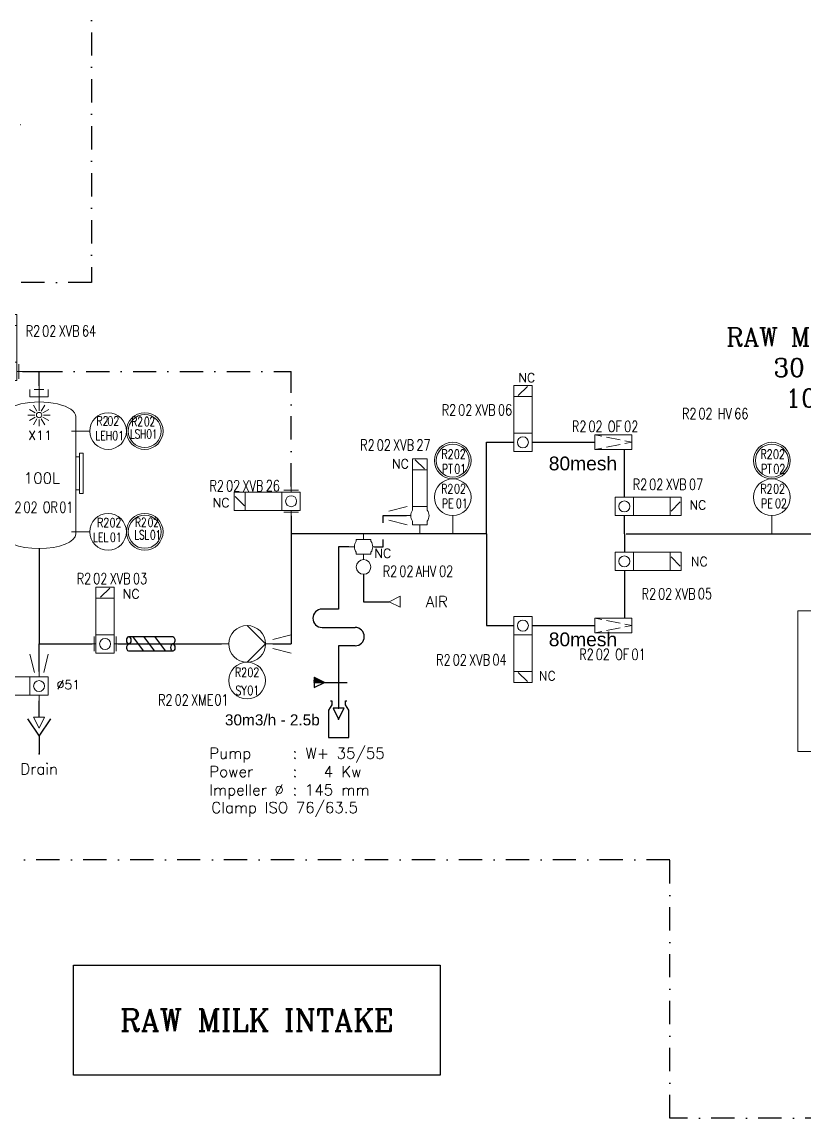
# Model space of a CAD drawing. Header units: inches. Extents: x 10394 to 11853, y 26092 to 26990.
# Drawn here: x 10722.7 to 10935.9, y 26154.1 to 26453 of the extents above; entities that cross this region are included whole.
import ezdxf
from ezdxf.enums import TextEntityAlignment as Align

# ---------------------------------------------------------------- set-up
doc = ezdxf.new("R2010")
doc.units = ezdxf.units.IN
doc.header["$MEASUREMENT"] = 0
doc.linetypes.add('DASHDOT2', pattern=[12.7, 6.35, -3.175, 0, -3.175])
for name, color, linetype, lineweight in [('31 Equipment', 7, 'Continuous', 9), ('33 Instruments Labels', 7, 'Continuous', 9), ('43 TXT English', 7, 'Continuous', 9)]:
    doc.layers.add(name, color=color, linetype=linetype, lineweight=lineweight)
for name, color, linetype in [('DIAMETRE', 7, 'Continuous'), ('MATERIEL-DIVERS', 7, 'Continuous'), ('POMPES', 7, 'Continuous'), ('POMPES-PROCESS', 7, 'Continuous'), ('REPERES', 7, 'Continuous'), ('techn-data', 7, 'Continuous'), ('TEXTES', 7, 'Continuous'), ('TITRE', 7, 'Continuous'), ('TUYAUTERIE-AIR INSTRUMENT', 3, 'Continuous'), ('TUYAUTERIE-EGOUT', 32, 'Continuous'), ('TUYAUTERIE-NEP', 4, 'DASHDOT2'), ('TUYAUTERIE-PROCESS', 30, 'Continuous'), ('TXT_FR', 7, 'Continuous'), ('VANNES', 7, 'Continuous'), ('VANNES-PROCESS', 7, 'Continuous')]:
    doc.layers.add(name, color=color, linetype=linetype)
doc.layers.get('33 Instruments Labels').off()
doc.layers.get('REPERES').off()
doc.styles.add('ROMANC', font='romanc')
doc.styles.add('ROMANS', font='ROMANS.SHX')
doc.styles.get("Standard").update_dxf_attribs({"font": 'arial.ttf'})

# ---------------------------------------------------------------- blocks, each defined once
blk = doc.blocks.new('APV-VLV-BFLY-SVS-3')
at = {"layer": '31 Equipment', "ltscale": 38}
for p, q in [((1.25, 15.25), (-1.25, 12.75)), ((-2.5, 0), (-4, 0)), ((2.5, 2.5), (-2.5, 2.5)), ((-2.5, 2.5), (-2.5, -2.5)), ((2.5, -2.5), (2.5, 2.5)), ((2.5, 0), (4, 0)), ((-2.5, -2.5), (2.5, -2.5))]:
    blk.add_line(p, q, dxfattribs=at)
at = {"layer": '31 Equipment'}
for p, q in [((-3, 2), (-3, -2)), ((3, -2), (3, 2))]:
    blk.add_line(p, q, dxfattribs=at)
at = {"layer": '31 Equipment', "ltscale": 38}
for points in [[(-2.5, 12.5), (2.5, 12.5), (2.5, 15.5), (-2.5, 15.5)], [(-2.5, 2.5), (2.5, 2.5), (2.5, 12.5), (-2.5, 12.5)]]:
    blk.add_lwpolyline(points, close=True, dxfattribs=at)
blk.add_circle((0, 0), 1.5, dxfattribs=at)
blk = doc.blocks.new('FLE23-A')
at = {"color": 7}
for p, q in [((0, 1.5), (-3, 0)), ((-3, 0), (0, -1.5)), ((0, -1.5), (0, 1.5))]:
    blk.add_line(p, q, dxfattribs=at)
at = {"layer": 'MATERIEL-DIVERS', "color": 7, "extrusion": (-1, 0, 0)}
blk.add_point((-3, 0), dxfattribs=at)
at = {"layer": 'MATERIEL-DIVERS', "color": 2}
for p in [(-3, 0), (0, 0)]:
    blk.add_point(p, dxfattribs=at)
at = {"layer": 'MATERIEL-DIVERS', "color": 7, "extrusion": (1, 0, 0)}
blk.add_point((0, 0), dxfattribs=at)
blk = doc.blocks.new('*X4')
at = {"color": 0}
for p, q in [((-106.9, 13.3), (-106.7, 13.5)), ((-106.9, 13.4), (-106.8, 13.5)), ((-106.9, 13.4), (-106.9, 13.5)), ((-102, 8.5), (-106.9, 13.5)), ((-102, 8.4), (-106.9, 13.4)), ((-106.8, 13.1), (-106.4, 13.5)), ((-106.8, 13.2), (-106.5, 13.5)), ((-106.8, 13.2), (-106.5, 13.5)), ((-106.8, 13.3), (-106.6, 13.5)), ((-102, 8.6), (-106.8, 13.5)), ((-102, 8.4), (-106.8, 13.2)), ((-106.7, 12.9), (-106.1, 13.5)), ((-106.7, 13), (-106.2, 13.5)), ((-106.7, 13), (-106.3, 13.5)), ((-102, 8.7), (-106.7, 13.5)), ((-102, 8.8), (-106.7, 13.5)), ((-102, 8.3), (-106.7, 13)), ((-106.6, 12.7), (-105.7, 13.5)), ((-106.6, 12.7), (-105.8, 13.5)), ((-106.6, 12.8), (-105.9, 13.5)), ((-106.6, 12.9), (-106, 13.5)), ((-102, 8.9), (-106.6, 13.5)), ((-102, 8.2), (-106.6, 12.9)), ((-102, 8.1), (-106.6, 12.7)), ((-106.5, 12.5), (-105.5, 13.5)), ((-106.5, 12.6), (-105.6, 13.5)), ((-106.5, 12.6), (-105.7, 13.5)), ((-102, 9), (-106.5, 13.5)), ((-102, 8), (-106.5, 12.5)), ((-106.4, 12.3), (-105.2, 13.5)), ((-106.4, 12.4), (-105.3, 13.5)), ((-106.4, 12.4), (-105.4, 13.5)), ((-102, 9.1), (-106.4, 13.5)), ((-102, 7.9), (-106.4, 12.3)), ((-106.3, 12.1), (-104.9, 13.5)), ((-106.3, 12.2), (-104.9, 13.5)), ((-106.3, 12.2), (-105, 13.5)), ((-106.3, 12.3), (-105.1, 13.5)), ((-102, 9.2), (-106.3, 13.5)), ((-102, 7.8), (-106.3, 12.2)), ((-106.2, 11.9), (-104.6, 13.5)), ((-106.2, 12), (-104.7, 13.5)), ((-106.2, 12), (-104.8, 13.5)), ((-102, 9.2), (-106.2, 13.5)), ((-102, 7.7), (-106.2, 12)), ((-106.1, 11.7), (-104.2, 13.5)), ((-106.1, 11.7), (-104.3, 13.5)), ((-106.1, 11.8), (-104.4, 13.5)), ((-106.1, 11.9), (-104.5, 13.5)), ((-102, 9.3), (-106.1, 13.5)), ((-102, 7.6), (-106.1, 11.8)), ((-106, 11.5), (-104, 13.5)), ((-106, 11.6), (-104.1, 13.5)), ((-106, 11.6), (-104.2, 13.5)), ((-102, 9.4), (-106, 13.5)), ((-102, 7.6), (-106, 11.6)), ((-105.9, 11.3), (-103.7, 13.5)), ((-105.9, 11.4), (-103.8, 13.5)), ((-105.9, 11.4), (-103.9, 13.5)), ((-102, 9.5), (-105.9, 13.5)), ((-102, 9.6), (-105.9, 13.5)), ((-102, 7.5), (-105.9, 11.5)), ((-102, 7.4), (-105.9, 11.3)), ((-105.8, 11.1), (-103.4, 13.5)), ((-105.8, 11.1), (-103.4, 13.5)), ((-105.8, 11.2), (-103.5, 13.5)), ((-105.8, 11.3), (-103.6, 13.5)), ((-102, 9.7), (-105.8, 13.5)), ((-102, 7.3), (-105.8, 11.1)), ((-105.7, 10.9), (-103.1, 13.5)), ((-105.7, 11), (-103.2, 13.5)), ((-105.7, 11), (-103.3, 13.5)), ((-102, 9.8), (-105.7, 13.5)), ((-102, 7.2), (-105.7, 10.9)), ((-105.6, 10.7), (-102.7, 13.5)), ((-105.6, 10.7), (-102.8, 13.5)), ((-105.6, 10.8), (-102.9, 13.5)), ((-105.6, 10.9), (-103, 13.5)), ((-102, 9.9), (-105.6, 13.5)), ((-102, 7.1), (-105.6, 10.7)), ((-105.5, 10.5), (-102.5, 13.5)), ((-105.5, 10.6), (-102.6, 13.5)), ((-105.5, 10.6), (-102.7, 13.5)), ((-102, 9.9), (-105.5, 13.5)), ((-105.4, 10.3), (-102.2, 13.5)), ((-105.4, 10.4), (-102.3, 13.5)), ((-105.4, 10.4), (-102.4, 13.5)), ((-102, 10), (-105.4, 13.5)), ((-105.3, 10.1), (-102, 13.5)), ((-105.3, 10.2), (-102, 13.5)), ((-105.3, 10.3), (-102.1, 13.5)), ((-102, 10.1), (-105.3, 13.5)), ((-105.3, 10.1), (-102, 13.4)), ((-102, 10.2), (-105.2, 13.5)), ((-102, 10.3), (-105.2, 13.5)), ((-105.2, 10), (-102, 13.3)), ((-105.2, 10), (-102, 13.2)), ((-105.2, 9.9), (-102, 13.1)), ((-102, 10.4), (-105.1, 13.5)), ((-105.1, 9.9), (-102, 13)), ((-105.1, 9.7), (-102, 12.9)), ((-105.1, 9.8), (-102, 12.9)), ((-105.1, 9.7), (-102, 12.8)), ((-102, 10.5), (-105, 13.5)), ((-105, 9.6), (-102, 12.7)), ((-105, 9.6), (-102, 12.6)), ((-105, 9.5), (-102, 12.5)), ((-102, 10.6), (-104.9, 13.5)), ((-104.9, 9.4), (-102, 12.4)), ((-104.9, 9.4), (-102, 12.3)), ((-104.9, 9.3), (-102, 12.2)), ((-102, 10.7), (-104.8, 13.5)), ((-104.8, 9.2), (-102, 12.1)), ((-104.8, 9.3), (-102, 12.1)), ((-104.8, 9.1), (-102, 12)), ((-104.8, 9.1), (-102, 11.9)), ((-102, 10.7), (-104.7, 13.5)), ((-104.7, 9), (-102, 11.8)), ((-104.7, 9), (-102, 11.7)), ((-104.7, 8.9), (-102, 11.6)), ((-102, 10.8), (-104.6, 13.5)), ((-104.6, 8.9), (-102, 11.5)), ((-104.6, 8.7), (-102, 11.4)), ((-104.6, 8.8), (-102, 11.4)), ((-104.6, 8.7), (-102, 11.3)), ((-102, 10.9), (-104.5, 13.5)), ((-104.5, 8.6), (-102, 11.2)), ((-104.5, 8.6), (-102, 11.1)), ((-104.5, 8.5), (-102, 11)), ((-102, 11), (-104.4, 13.5)), ((-102, 11.1), (-104.4, 13.5)), ((-104.4, 8.4), (-102, 10.9)), ((-104.4, 8.4), (-102, 10.8)), ((-104.4, 8.3), (-102, 10.7)), ((-102, 11.2), (-104.3, 13.5)), ((-104.3, 8.3), (-102, 10.6)), ((-102, 11.3), (-104.2, 13.5)), ((-102, 11.4), (-104.1, 13.5)), ((-102, 11.5), (-104, 13.5)), ((-102, 11.5), (-103.9, 13.5)), ((-102, 11.6), (-103.8, 13.5)), ((-102, 11.7), (-103.7, 13.5)), ((-102, 11.8), (-103.6, 13.5)), ((-102, 11.9), (-103.6, 13.5)), ((-102, 12), (-103.5, 13.5)), ((-102, 12.1), (-103.4, 13.5)), ((-102, 12.2), (-103.3, 13.5)), ((-102, 12.2), (-103.2, 13.5)), ((-102, 12.3), (-103.1, 13.5)), ((-102, 12.4), (-103, 13.5)), ((-102, 12.5), (-102.9, 13.5)), ((-102, 12.6), (-102.9, 13.5)), ((-102, 12.7), (-102.8, 13.5)), ((-102, 12.8), (-102.7, 13.5)), ((-102, 12.9), (-102.6, 13.5)), ((-102, 13), (-102.5, 13.5)), ((-102, 13), (-102.4, 13.5)), ((-102, 13.1), (-102.3, 13.5)), ((-102, 13.2), (-102.2, 13.5)), ((-102, 13.3), (-102.1, 13.5)), ((-102, 13.4), (-102.1, 13.5)), ((-102, 13.5), (-102, 13.5)), ((-102, 7), (-105.5, 10.6)), ((-102, 6.9), (-105.4, 10.4)), ((-102, 6.9), (-105.3, 10.2)), ((-102, 6.8), (-105.2, 10)), ((-102, 6.7), (-105.1, 9.9)), ((-102, 6.6), (-105.1, 9.7)), ((-102, 6.5), (-105, 9.5)), ((-102, 6.4), (-104.9, 9.3)), ((-102, 6.3), (-104.8, 9.2)), ((-102, 6.2), (-104.7, 9)), ((-102, 6.1), (-104.6, 8.8)), ((-102, 6.1), (-104.5, 8.6)), ((-102, 6), (-104.4, 8.4)), ((-104.3, 8.2), (-102, 10.6)), ((-104.3, 8.1), (-102, 10.5)), ((-104.3, 8.1), (-102, 10.4)), ((-102, 5.9), (-104.3, 8.3)), ((-102, 5.8), (-104.3, 8.1)), ((-104.2, 8), (-102, 10.3)), ((-104.2, 8), (-102, 10.2)), ((-104.2, 7.9), (-102, 10.1)), ((-102, 5.7), (-104.2, 7.9)), ((-104.1, 7.8), (-102, 10)), ((-104.1, 7.8), (-102, 9.9)), ((-104.1, 7.7), (-102, 9.9)), ((-104.1, 7.7), (-102, 9.8)), ((-102, 5.6), (-104.1, 7.7)), ((-104, 7.6), (-102, 9.7)), ((-104, 7.6), (-102, 9.6)), ((-104, 7.5), (-102, 9.5)), ((-102, 5.5), (-104, 7.6)), ((-103.9, 7.4), (-102, 9.4)), ((-103.9, 7.4), (-102, 9.3)), ((-103.9, 7.3), (-102, 9.2)), ((-102, 5.4), (-103.9, 7.4)), ((-103.8, 7.3), (-102, 9.1)), ((-103.8, 7.2), (-102, 9.1)), ((-103.8, 7.1), (-102, 9)), ((-103.8, 7.1), (-102, 8.9)), ((-102, 5.4), (-103.8, 7.2)), ((-103.7, 7), (-102, 8.8)), ((-103.7, 7), (-102, 8.7)), ((-103.7, 6.9), (-102, 8.6)), ((-102, 5.3), (-103.7, 7)), ((-103.6, 6.8), (-102, 8.5)), ((-103.6, 6.8), (-102, 8.4)), ((-103.6, 6.7), (-102, 8.3)), ((-102, 5.2), (-103.6, 6.9)), ((-102, 5.1), (-103.6, 6.7)), ((-103.5, 6.7), (-102, 8.3)), ((-103.5, 6.6), (-102, 8.2)), ((-103.5, 6.6), (-102, 8.1)), ((-103.5, 6.5), (-102, 8)), ((-102, 5), (-103.5, 6.5)), ((-103.4, 6.4), (-102, 7.9)), ((-103.4, 6.4), (-102, 7.8)), ((-103.4, 6.3), (-102, 7.7)), ((-102, 4.9), (-103.4, 6.3)), ((-103.3, 6.3), (-102, 7.6)), ((-103.3, 6.2), (-102, 7.6)), ((-103.3, 6.1), (-102, 7.5)), ((-103.3, 6.1), (-102, 7.4)), ((-102, 4.8), (-103.3, 6.1)), ((-103.2, 6), (-102, 7.3)), ((-103.2, 6), (-102, 7.2)), ((-103.2, 5.9), (-102, 7.1)), ((-102, 4.7), (-103.2, 6)), ((-103.1, 5.8), (-102, 7)), ((-103.1, 5.8), (-102, 6.9)), ((-103.1, 5.7), (-102, 6.8)), ((-102, 4.6), (-103.1, 5.8)), ((-103, 5.7), (-102, 6.8)), ((-103, 5.6), (-102, 6.7)), ((-103, 5.6), (-102, 6.6)), ((-103, 5.5), (-102, 6.5)), ((-102, 4.6), (-103, 5.6)), ((-102.9, 5.4), (-102, 6.4)), ((-102.9, 5.4), (-102, 6.3)), ((-102.9, 5.3), (-102, 6.2)), ((-102, 4.5), (-102.9, 5.4)), ((-102.8, 5.3), (-102, 6.1)), ((-102.8, 5.2), (-102, 6.1)), ((-102.8, 5.1), (-102, 6)), ((-102.8, 5.1), (-102, 5.9)), ((-102, 4.4), (-102.8, 5.3)), ((-102, 4.3), (-102.8, 5.1)), ((-102.7, 5), (-102, 5.8)), ((-102.7, 5), (-102, 5.7)), ((-102.7, 4.9), (-102, 5.6)), ((-102, 4.2), (-102.7, 4.9)), ((-102.6, 4.8), (-102, 5.5)), ((-102.6, 4.8), (-102, 5.4)), ((-102.6, 4.7), (-102, 5.3)), ((-102, 4.1), (-102.6, 4.7)), ((-102.5, 4.7), (-102, 5.3)), ((-102.5, 4.6), (-102, 5.2)), ((-102.5, 4.5), (-102, 5.1)), ((-102.5, 4.5), (-102, 5)), ((-102, 4), (-102.5, 4.6)), ((-102.4, 4.4), (-102, 4.9)), ((-102.4, 4.4), (-102, 4.8)), ((-102.4, 4.3), (-102, 4.7)), ((-102, 3.9), (-102.4, 4.4)), ((-102.3, 4.3), (-102, 4.6)), ((-102.3, 4.2), (-102, 4.5)), ((-102.3, 4.1), (-102, 4.5)), ((-102.3, 4.1), (-102, 4.4)), ((-102, 3.8), (-102.3, 4.2)), ((-102.2, 4), (-102, 4.3)), ((-102.2, 4), (-102, 4.2)), ((-102.2, 3.9), (-102, 4.1)), ((-102, 3.8), (-102.2, 4)), ((-102.1, 3.8), (-102, 4)), ((-102.1, 3.8), (-102, 3.9)), ((-102, 3.7), (-102.1, 3.9)), ((-102.1, 3.7), (-102, 3.8)), ((-102, 3.6), (-102.1, 3.7)), ((-102, 3.7), (-102, 3.8)), ((-102, 3.6), (-102, 3.7)), ((-102, 3.5), (-102, 3.6)), ((-102, 3.5), (-102, 3.5))]:
    blk.add_line(p, q, dxfattribs=at)
blk = doc.blocks.new('LIMFOUR')
at = {"color": 7}
for p, q in [((-1.41, 6.67), (1.41, 6.67)), ((-1.41, 6.67), (0, 3.86)), ((1.41, 6.67), (0, 3.86)), ((0, 6.67), (0, -2.32))]:
    blk.add_line(p, q, dxfattribs=at)
blk.add_point((0, 0), dxfattribs=at)
at = {"color": 7, "xscale": 0.28125, "yscale": 0.28125, "zscale": 0.28125}
blk.add_blockref('*X4', (28.68, 2.88), dxfattribs=at)
blk = doc.blocks.new('CHURN')
at = {"color": 7}
for p, q in [((-2.22, 10), (-1.85, 10)), ((-1.85, 10), (-1.85, 8.89)), ((1.85, 8.89), (1.85, 10)), ((1.85, 10), (2.22, 10)), ((-1.85, 8.89), (-2.78, 7.41)), ((-2.78, 7.41), (-2.78, 0)), ((2.78, 7.41), (1.85, 8.89)), ((2.78, 0), (2.78, 7.41)), ((-2.78, 0), (2.78, 0))]:
    blk.add_line(p, q, dxfattribs=at)
blk = doc.blocks.new('APV-VLV-SAMPL-PRD22-2')
at = {"layer": '31 Equipment', "ltscale": 38}
for p, q in [((0, 2), (0, 3.5)), ((-2, 2), (-2, 1.5)), ((2, 2), (-2, 2)), ((2, 2), (2, 1.5)), ((-2, -2), (-2, -1.5)), ((2, -2), (-2, -2)), ((-2, -2), (2, -2)), ((2, -2), (2, -1.5))]:
    blk.add_line(p, q, dxfattribs=at)
at = {"layer": '31 Equipment'}
for p, q in [((-2.5, 0), (-4, 0)), ((2.5, 0), (4, 0)), ((0, -2), (0, -3.5))]:
    blk.add_line(p, q, dxfattribs=at)
blk.add_circle((0, 5.5), 2, dxfattribs=at)
at = {"layer": '31 Equipment', "ltscale": 38}
for start, end in [(143.1301, 216.8699), (323.1301, 36.8699)]:
    blk.add_arc((0, 0), 2.5, start, end, dxfattribs=at)
blk = doc.blocks.new('APV-SIGN-ARW-FLOW-1')
at = {"layer": '31 Equipment'}
for p, q in [((-1.5, -1.5), (-1.5, 1.5)), ((-1.5, 1.5), (1.5, 0)), ((1.5, 0), (-1.5, -1.5))]:
    blk.add_line(p, q, dxfattribs=at)
blk = doc.blocks.new('APV-VLV-SSEAT-SW41-3')
at = {"layer": '31 Equipment', "ltscale": 38}
for p, q in [((1.25, 15.25), (-1.25, 12.75)), ((-2, 2.5), (-2, 1.5)), ((2, 2.5), (2, 1.5)), ((2.5, 0), (4, 0)), ((-2, -2.5), (-2, -1.5)), ((2, -2.5), (-2, -2.5)), ((-2, -2.5), (2, -2.5)), ((0, -2.5), (0, -5)), ((2, -2.5), (2, -1.5))]:
    blk.add_line(p, q, dxfattribs=at)
for points in [[(-2, 12.5), (2, 12.5), (2, 15.5), (-2, 15.5)], [(-2, 2.5), (2, 2.5), (2, 12.5), (-2, 12.5)]]:
    blk.add_lwpolyline(points, close=True, dxfattribs=at)
for start, end in [(143.1301, 216.8699), (323.1301, 36.8699)]:
    blk.add_arc((0, 0), 2.5, start, end, dxfattribs=at)
blk = doc.blocks.new('APV-FCE-GEN-REDCON-1')
at = {"layer": '31 Equipment', "color": 7}
for p, q in [((-2.5, 2.5), (2.5, 1.25)), ((2.5, 1.25), (2.5, 1.25)), ((2.5, -1.25), (-2.5, -2.5))]:
    blk.add_line(p, q, dxfattribs=at)
blk = doc.blocks.new('APV-OTH-GEN-DEGAZ-2')
at = {"layer": '31 Equipment'}
for p, q in [((14.5, 34.38), (14.5, 36.38)), ((15.67, 36.38), (15.67, 36.38)), ((15.67, 36.38), (18.33, 36.38)), ((17, 30.62), (17, 37.38)), ((19.5, 34.38), (19.5, 36.38)), ((14.5, 34.38), (19.5, 34.38)), ((15.97, 30.03), (14.35, 30.96)), ((16.4, 30.46), (15.47, 32.08)), ((17.6, 30.46), (18.53, 32.08)), ((18.03, 30.03), (19.65, 30.96)), ((7, 29), (7, -3)), ((13.95, 29.43), (15.81, 29.43)), ((15.97, 28.83), (14.35, 27.9)), ((16.4, 28.4), (15.47, 26.78)), ((17, 26.38), (17, 28.24)), ((17.6, 28.4), (18.53, 26.78)), ((18.03, 28.83), (19.65, 27.9)), ((18.19, 29.43), (20.05, 29.43)), ((27, 29), (27, -3))]:
    blk.add_line(p, q, dxfattribs=at)
for points in [[(27, 18), (27, 9), (28, 9), (28, 18)], [(29, 19), (29, 8), (28, 8), (28, 19)]]:
    blk.add_lwpolyline(points, close=True, dxfattribs=at)
blk.add_circle((17, 29.43), 0.738, dxfattribs=at)
for centre, start_param, end_param in [((17, 29), 0, 3.141593), ((17, -3), 3.141593, 6.283185)]:
    blk.add_ellipse(centre, major_axis=(10, 0), ratio=0.4, start_param=start_param, end_param=end_param, dxfattribs=at)
blk = doc.blocks.new('EGOUT')
at = {"color": 7}
for p, q in [((-3.2, 9.61), (0, 4.81)), ((0, 4.81), (3.2, 9.61)), ((0, 4.81), (0, 0))]:
    blk.add_line(p, q, dxfattribs=at)
at = {"color": 7, "extrusion": (0, -1, 0)}
blk.add_point((0, 0), dxfattribs=at)
at = {"layer": 'POMPES-PROCESS', "style": 'ROMANS'}
blk.add_attdef('EGOUT', text='', height=3, dxfattribs=at).set_placement((0, -4), align=Align.MIDDLE)
blk = doc.blocks.new('calorifuge')
at = {"layer": 'MATERIEL-DIVERS'}
for p, q in [((-5, -2), (-2, 2)), ((-2, -2), (1, 2)), ((1, -2), (4, 2))]:
    blk.add_line(p, q, dxfattribs=at)
at = {"layer": 'MATERIEL-DIVERS', "color": 1, "extrusion": (-1, 0, 0)}
blk.add_point((-6, 0), dxfattribs=at)
at = {"layer": 'MATERIEL-DIVERS', "color": 1, "extrusion": (1, 0, 0)}
blk.add_point((6, 0), dxfattribs=at)
at = {"layer": 'TITRE'}
for p, q in [((6, 2), (-6, 2)), ((-6, -2), (6, -2))]:
    blk.add_line(p, q, dxfattribs=at)
for centre, major_axis in [((-6, 1), (0, 1)), ((6, -1), (0, -1))]:
    blk.add_ellipse(centre, major_axis=major_axis, ratio=0.547943, start_param=0, end_param=3.141593, dxfattribs=at)
at = {"layer": 'TITRE', "extrusion": (0, 0, -1)}
for centre, major_axis in [((-6, -1), (0, -1)), ((6, 1), (0, 1))]:
    blk.add_ellipse(centre, major_axis=major_axis, ratio=0.547943, dxfattribs=at)
blk = doc.blocks.new('APV-VLV-BFLY-SV-3')
at = {"layer": '31 Equipment', "ltscale": 38}
for p, q in [((1.25, 15.25), (-1.25, 12.75)), ((-4, 0), (-2.5, 0)), ((-2.5, 2.5), (2.5, 2.5)), ((-2.5, -2.5), (-2.5, 2.5)), ((2.5, -2.5), (2.5, 2.5)), ((2.5, 0), (4, 0)), ((-2.5, -2.5), (2.5, -2.5))]:
    blk.add_line(p, q, dxfattribs=at)
for points in [[(-2.5, 12.5), (2.5, 12.5), (2.5, 15.5), (-2.5, 15.5)], [(-2.5, 2.5), (2.5, 2.5), (2.5, 12.5), (-2.5, 12.5)]]:
    blk.add_lwpolyline(points, close=True, dxfattribs=at)
blk.add_circle((0, 0), 1.5, dxfattribs=at)
blk = doc.blocks.new('APV-FILT-GEN-PROD-1')
at = {"layer": '31 Equipment', "color": 7}
for p, q in [((-9, 0), (-8, 0)), ((2, 2), (-8, 2)), ((-8, 2), (-8, -2)), ((-6.17, 1.63), (-8, 2)), ((-1.17, 0.63), (-4.83, 1.37)), ((2, 0), (0.17, 0.37)), ((2, 0), (0.17, -0.37)), ((2, -2), (2, 2)), ((-6.17, -1.63), (-8, -2)), ((-8, -2), (2, -2)), ((-1.17, -0.63), (-4.83, -1.37)), ((0, -3), (0, -2))]:
    blk.add_line(p, q, dxfattribs=at)
blk = doc.blocks.new('REPNORM')
at = {"layer": 'TEXTES', "style": 'ROMANS', "width": 0.75}
for tag, p in [('ZONE', (-9.75, -1.25)), ('SOUSZONE', (-5.25, -1.25)), ('ELEMENT', (0, -1.25)), ('NUM', (4.5, -1.25))]:
    blk.add_attdef(tag, p, '', height=3, dxfattribs=at)
blk = doc.blocks.new('REPNORM1')
at = {"layer": 'TEXTES', "style": 'ROMANS', "width": 0.75}
for tag, p in [('ZONE', (-9.75, -1.25)), ('SOUSZONE', (-5.25, -1.25)), ('ELEMENT', (-0.75, -1.25)), ('NUM', (5.59, -1.22))]:
    blk.add_attdef(tag, p, '', height=3, dxfattribs=at)
blk = doc.blocks.new('APV-INS-M-L-PE')
at = {"layer": '31 Equipment', "color": 7}
blk.add_line((0, -5), (0, -10), dxfattribs=at)
blk.add_circle((0, 0), 5, dxfattribs=at)
blk = doc.blocks.new('APV-INS-M-L-LE1')
at = {"layer": '31 Equipment', "color": 7}
blk.add_line((0, -5), (0, -10), dxfattribs=at)
blk.add_circle((0, 0), 5, dxfattribs=at)
blk = doc.blocks.new('APV-INS-F-L-LS')
at = {"layer": '31 Equipment'}
for radius in [5, 4.5]:
    blk.add_circle((0, 0), radius, dxfattribs=at)
blk = doc.blocks.new('REPINS2')
at = {"layer": 'TEXTES', "style": 'ROMANS', "width": 0.7}
for tag, p in [('ZONE', (-3.35, 0.8)), ('SOUSZONE', (0.05, 0.8)), ('NUM', (0.7, -2.6))]:
    blk.add_attdef(tag, p, '', height=2.5, dxfattribs=at)
blk.add_attdef('ELEMENT', text='', height=2.5, dxfattribs=at).set_placement((-1.56, -2.59), align=Align.CENTER)
blk = doc.blocks.new('REPINS')
at = {"layer": 'TEXTES', "style": 'ROMANS', "width": 0.75}
for tag, p in [('ZONE', (-3.3, 1)), ('SOUSZONE', (0.1, 1)), ('NUM', (0.2, -3))]:
    blk.add_attdef(tag, p, '', height=2.5, dxfattribs=at)
blk.add_attdef('ELEMENT', text='', height=2.5, dxfattribs=at).set_placement((-0.2, -3), align=Align.RIGHT)
blk = doc.blocks.new('APV-PMP-GEN-CENTR-1')
at = {"layer": '31 Equipment', "ltscale": 38}
for p, q in [((5, 0), (0, 5)), ((-5, 0), (-7, 0)), ((5, 0), (0, -5)), ((5, 0), (7, 0))]:
    blk.add_line(p, q, dxfattribs=at)
blk.add_circle((0, 0), 5, dxfattribs=at)
blk = doc.blocks.new('APV-INS-M-L-SY')
at = {"layer": '31 Equipment', "color": 7}
blk.add_circle((0, 0), 5, dxfattribs=at)
blk = doc.blocks.new('TEXT-PUMP_caract_ANGLAIS')
at = {"layer": 'techn-data', "style": 'ROMANS'}
for s, p in [('Pump', (-22, 9)), ('Power', (-22, 4)), ('Kw', (14, 4)), ('Impeller %%C', (-22, -1)), ('mm', (14, -1))]:
    blk.add_text(s, height=3, dxfattribs=at).set_placement(p)
for p in [(2, 9), (2, 4), (2, -1)]:
    blk.add_text(':', height=3, dxfattribs=at).set_placement(p, align=Align.RIGHT)
blk.add_attdef('Type', (4.23, 9), '', height=3, dxfattribs=at)
for tag, p in [('Pui', (11.76, 4)), ('Dia', (11.76, -1))]:
    blk.add_attdef(tag, text='', height=3, dxfattribs=at).set_placement(p, align=Align.RIGHT)
blk = doc.blocks.new('A$C08E52F18')
at = {"layer": '31 Equipment', "ltscale": 38}
for p, q in [((18, 6.5), (13, 6.5)), ((13, 6.5), (13, 1.5)), ((15.5, 6.5), (15.5, 8)), ((18, 1.5), (18, 6.5)), ((0.25, 5.25), (2.75, 2.75)), ((13, 1.5), (18, 1.5)), ((15.5, 1.5), (15.5, 0))]:
    blk.add_line(p, q, dxfattribs=at)
for points in [[(3, 1.5), (3, 6.5), (0, 6.5), (0, 1.5)], [(13, 1.5), (13, 6.5), (3, 6.5), (3, 1.5)]]:
    blk.add_lwpolyline(points, close=True, dxfattribs=at)
blk.add_circle((15.5, 4), 1.5, dxfattribs=at)
blk = doc.blocks.new('APV-INS-F-L-PT')
at = {"layer": '31 Equipment'}
for radius in [5, 4.5]:
    blk.add_circle((0, 0), radius, dxfattribs=at)

msp = doc.modelspace()

# ---------------------------------------------------------------- linework, layer by layer
at = {"layer": '31 Equipment'}
msp.add_line((10831.19, 26315.38), (10831.19, 26313.38), dxfattribs=at)
msp.add_lwpolyline([(10934.19, 26292.37), (10969.35, 26292.37), (10969.35, 26254.06), (10934.19, 26254.06)], close=True, dxfattribs=at)
at = {"layer": 'MATERIEL-DIVERS'}
msp.add_lwpolyline([(10836.71, 26195.76), (10836.71, 26165.76), (10736.71, 26165.76), (10736.71, 26195.76)], close=True, dxfattribs=at)
at = {"layer": 'TUYAUTERIE-AIR INSTRUMENT'}
for p, q in [((10815.82, 26302.38), (10815.82, 26294.88)), ((10815.82, 26294.88), (10822.82, 26294.88))]:
    msp.add_line(p, q, dxfattribs=at)
at = {"layer": 'TUYAUTERIE-EGOUT'}
msp.add_line((10727.38, 26263.38), (10727.38, 26267.88), dxfattribs=at)
at = {"layer": 'TUYAUTERIE-NEP'}
for p, q in [((10722.84, 26357.7), (10727.38, 26357.7)), ((10727.38, 26357.7), (10796.09, 26357.7)), ((10727.38, 26353.75), (10727.38, 26357.7)), ((10796.09, 26326.31), (10796.09, 26357.7)), ((10821.19, 26316.38), (10821.19, 26318.38)), ((10821.19, 26318.38), (10828.19, 26318.38)), ((10818.82, 26309.88), (10821.19, 26309.88)), ((10821.19, 26309.88), (10821.19, 26311.88))]:
    msp.add_line(p, q, dxfattribs=at)
for points in [[(10741.62, 26462.98), (10741.62, 26462.98), (10741.62, 26381.92), (10697.75, 26381.92), (10697.75, 26384.88)], [(11717.49, 26450.9), (11838.55, 26450.9), (11838.55, 26154.06), (10899.33, 26154.06), (10899.33, 26224.46), (10469.47, 26224.46), (10469.47, 26425.05), (10722.64, 26425.05)]]:
    msp.add_lwpolyline(points, dxfattribs=at)
at = {"layer": 'TUYAUTERIE-PROCESS'}
for p, q in [((10849.3, 26313.38), (10849.3, 26338.38)), ((10849.3, 26338.38), (10856.76, 26338.38)), ((10861.76, 26338.38), (10878.92, 26338.38)), ((10886.92, 26323.38), (10886.92, 26336.38)), ((10796.09, 26318.31), (10796.09, 26313.38)), ((10886.92, 26313.38), (10886.92, 26318.38)), ((10796.09, 26313.38), (10796.09, 26283.38)), ((10849.3, 26313.38), (10796.09, 26313.38)), ((10849.3, 26313.38), (10849.3, 26288.38)), ((10886.92, 26313.38), (10886.92, 26308.38)), ((10887.38, 26313.38), (10938.61, 26313.38)), ((10809.03, 26309.88), (10809.03, 26292.88)), ((10811.82, 26309.88), (10809.03, 26309.88)), ((10727.38, 26309.38), (10727.38, 26283.38)), ((10886.92, 26303.38), (10886.92, 26290.38)), ((10809.03, 26292.88), (10804.53, 26292.88)), ((10804.53, 26287.88), (10813.53, 26287.88)), ((10849.3, 26288.38), (10856.76, 26288.38)), ((10861.76, 26288.38), (10878.92, 26288.38)), ((10727.38, 26283.38), (10741.88, 26283.38)), ((10727.38, 26275.88), (10727.38, 26283.38)), ((10748.88, 26283.38), (10762.38, 26283.38)), ((10762.38, 26283.38), (10777.09, 26283.38)), ((10791.09, 26283.38), (10796.09, 26283.38)), ((10809.03, 26282.88), (10809.03, 26265.9)), ((10813.53, 26282.88), (10809.03, 26282.88))]:
    msp.add_line(p, q, dxfattribs=at)
for centre, start, end in [((10804.53, 26290.38), 90, 180), ((10804.53, 26290.38), 180, 270), ((10813.53, 26285.38), 0, 90), ((10813.53, 26285.38), 270, 0)]:
    msp.add_arc(centre, 2.5, start, end, dxfattribs=at)

# ---------------------------------------------------------------- block references
at = {"layer": '31 Equipment'}
for name, p in [('APV-OTH-GEN-DEGAZ-2', (10710.38, 26316.38)), ('APV-VLV-BFLY-SV-3', (10859.26, 26338.38)), ('APV-FILT-GEN-PROD-1', (10886.92, 26338.38))]:
    msp.add_blockref(name, p, dxfattribs=at)
at = {"layer": '31 Equipment', "xscale": -1}
msp.add_blockref('APV-VLV-SSEAT-SW41-3', (10831.19, 26318.38), dxfattribs=at)
for name, p, rotation in [('APV-VLV-BFLY-SV-3', (10886.92, 26320.88), 270), ('APV-VLV-BFLY-SV-3', (10859.26, 26288.38), 180), ('APV-FILT-GEN-PROD-1', (10886.92, 26288.38), 180), ('calorifuge', (10757.84, 26283.38), 180)]:
    msp.add_blockref(name, p, dxfattribs=dict(at, rotation=rotation))
at = {"layer": '31 Equipment'}
for name, p, rotation in [('APV-FCE-GEN-REDCON-1', (10825.19, 26318.38), 180), ('APV-VLV-BFLY-SV-3', (10886.92, 26305.88), 270), ('APV-FCE-GEN-REDCON-1', (10727.38, 26278.1), 270)]:
    msp.add_blockref(name, p, dxfattribs=dict(at, rotation=rotation))
at = {"layer": '33 Instruments Labels', "xscale": -1, "rotation": 270}
for p in [(10746.18, 26341.44), (10746.18, 26313.96)]:
    msp.add_blockref('APV-INS-M-L-LE1', p, dxfattribs=at)
at = {"layer": '33 Instruments Labels', "xscale": -1}
for p in [(10756.18, 26341.44), (10756.18, 26313.96)]:
    msp.add_blockref('APV-INS-F-L-LS', p, dxfattribs=at)
at = {"layer": 'MATERIEL-DIVERS'}
for name, p in [('APV-INS-F-L-PT', (10840.13, 26333.38)), ('APV-INS-F-L-PT', (10927.13, 26333.38)), ('APV-INS-M-L-PE', (10840.13, 26323.38)), ('APV-INS-M-L-PE', (10927.13, 26323.38))]:
    msp.add_blockref(name, p, dxfattribs=at)
for name, p, rotation in [('APV-VLV-SAMPL-PRD22-2', (10815.82, 26309.88), 180), ('APV-FCE-GEN-REDCON-1', (10793.59, 26283.38), 180), ('FLE23-A', (10809.03, 26265.88), 90), ('APV-SIGN-ARW-FLOW-1', (10727.38, 26261.88), 270)]:
    msp.add_blockref(name, p, dxfattribs=dict(at, rotation=rotation))
at = {"layer": 'MATERIEL-DIVERS', "xscale": -1, "rotation": 90}
msp.add_blockref('LIMFOUR', (10809.03, 26272.88), dxfattribs=at)
at = {"layer": 'MATERIEL-DIVERS'}
msp.add_blockref('EGOUT', (10727.38, 26253.38), dxfattribs=at).add_auto_attribs({'EGOUT': 'Drain'})
at = {"layer": 'POMPES'}
msp.add_blockref('APV-PMP-GEN-CENTR-1', (10784.09, 26283.38), dxfattribs=at)
at = {"layer": 'REPERES'}
for name, p, values in [('REPNORM1', (10733.48, 26368.47), {'ZONE': 'R2', 'SOUSZONE': '02', 'ELEMENT': 'XVB', 'NUM': '64'}), ('REPNORM1', (10846.88, 26346.94), {'ZONE': 'R2', 'SOUSZONE': '02', 'ELEMENT': 'XVB', 'NUM': '06'}), ('REPNORM', (10912.38, 26345.94), {'ZONE': 'R2', 'SOUSZONE': '02', 'ELEMENT': 'HV', 'NUM': '66'}), ('REPINS2', (10755.93, 26341.98), {'ZONE': 'R2', 'SOUSZONE': '02', 'NUM': '01', 'ELEMENT': 'LSH'}), ('REPNORM', (10882.38, 26342.44), {'ZONE': 'R2', 'SOUSZONE': '02', 'ELEMENT': 'OF', 'NUM': '02'}), ('REPNORM1', (10824.66, 26337.36), {'ZONE': 'R2', 'SOUSZONE': '02', 'ELEMENT': 'XVB', 'NUM': '27'}), ('REPINS', (10840.36, 26332.88), {'ZONE': 'R2', 'SOUSZONE': '02', 'ELEMENT': 'PT', 'NUM': '01'}), ('REPINS', (10927.36, 26332.88), {'ZONE': 'R2', 'SOUSZONE': '02', 'ELEMENT': 'PT', 'NUM': '02'}), ('REPNORM1', (10783.58, 26326.24), {'ZONE': 'R2', 'SOUSZONE': '02', 'ELEMENT': 'XVB', 'NUM': '26'}), ('REPNORM', (10728.38, 26320.41), {'ZONE': 'R2', 'SOUSZONE': '02', 'ELEMENT': 'OR', 'NUM': '01'}), ('REPINS', (10746.49, 26314.22), {'ZONE': 'R2', 'SOUSZONE': '02', 'ELEMENT': 'LEL', 'NUM': '01'}), ('REPINS2', (10756.93, 26314.48), {'ZONE': 'R2', 'SOUSZONE': '02', 'NUM': '01', 'ELEMENT': 'LSL'}), ('REPNORM1', (10830.82, 26302.94), {'ZONE': 'R2', 'SOUSZONE': '02', 'ELEMENT': 'AHV', 'NUM': '02'}), ('REPNORM1', (10747.38, 26300.94), {'ZONE': 'R2', 'SOUSZONE': '02', 'ELEMENT': 'XVB', 'NUM': '03'}), ('REPNORM1', (10845.38, 26278.78), {'ZONE': 'R2', 'SOUSZONE': '02', 'ELEMENT': 'XVB', 'NUM': '04'}), ('REPNORM', (10884.38, 26280.28), {'ZONE': 'R2', 'SOUSZONE': '02', 'ELEMENT': 'OF', 'NUM': '01'}), ('REPNORM1', (10769.57, 26267.84), {'ZONE': 'R2', 'SOUSZONE': '02', 'ELEMENT': 'XME', 'NUM': '01'})]:
    msp.add_blockref(name, p, dxfattribs=at).add_auto_attribs(values)
ref = msp.add_blockref('REPINS', (10745.49, 26341.72), dxfattribs=at)
ref.add_attrib('ZONE', 'R2', (10743, 26342.94), dxfattribs={"layer": 'TEXTES', "height": 2.5, "style": 'ROMANS', "width": 0.75})
ref.add_attrib('SOUSZONE', '02', (10746, 26342.94), dxfattribs={"layer": 'TEXTES', "height": 2.5, "style": 'ROMANS', "width": 0.75})
ref.add_attrib('ELEMENT', 'LEH', dxfattribs={"layer": 'TEXTES', "height": 2.5, "style": 'ROMANS', "width": 0.75}).set_placement((10747.32, 26338.94), align=Align.RIGHT)
ref.add_attrib('NUM', '01', (10747.32, 26338.94), dxfattribs={"layer": 'TEXTES', "height": 2.5, "style": 'ROMANS', "width": 0.75})
for p, rotation, values in [((10898.94, 26326.62), 7.60198123941371e-05, {'ZONE': 'R2', 'SOUSZONE': '02', 'ELEMENT': 'XVB', 'NUM': '07'}), ((10901.38, 26296.78), 7.601981205197082e-05, {'ZONE': 'R2', 'SOUSZONE': '02', 'ELEMENT': 'XVB', 'NUM': '05'})]:
    msp.add_blockref('REPNORM1', p, dxfattribs=dict(at, rotation=rotation)).add_auto_attribs(values)
ref = msp.add_blockref('REPINS', (10842.36, 26323.38), dxfattribs=at)
ref.add_attrib('ZONE', 'R2', (10837, 26324.44), dxfattribs={"layer": 'TEXTES', "height": 2.5, "style": 'ROMANS', "width": 0.75})
ref.add_attrib('SOUSZONE', '02', (10840.5, 26324.44), dxfattribs={"layer": 'TEXTES', "height": 2.5, "style": 'ROMANS', "width": 0.75})
ref.add_attrib('ELEMENT', 'PE', dxfattribs={"layer": 'TEXTES', "height": 2.5, "style": 'ROMANS', "width": 0.75}).set_placement((10840.39, 26320.44), align=Align.RIGHT)
ref.add_attrib('NUM', '01', (10841, 26320.44), dxfattribs={"layer": 'TEXTES', "height": 2.5, "style": 'ROMANS', "width": 0.75})
ref = msp.add_blockref('REPINS', (10929.36, 26323.38), dxfattribs=at)
ref.add_attrib('ZONE', 'R2', (10924, 26324.44), dxfattribs={"layer": 'TEXTES', "height": 2.5, "style": 'ROMANS', "width": 0.75})
ref.add_attrib('SOUSZONE', '02', (10927.5, 26324.44), dxfattribs={"layer": 'TEXTES', "height": 2.5, "style": 'ROMANS', "width": 0.75})
ref.add_attrib('ELEMENT', 'PE', dxfattribs={"layer": 'TEXTES', "height": 2.5, "style": 'ROMANS', "width": 0.75}).set_placement((10927.39, 26320.44), align=Align.RIGHT)
ref.add_attrib('NUM', '02', (10928, 26320.44), dxfattribs={"layer": 'TEXTES', "height": 2.5, "style": 'ROMANS', "width": 0.75})
ref = msp.add_blockref('REPINS', (10784.08, 26273.38), dxfattribs=at)
ref.add_attrib('ZONE', 'R2', (10780.78, 26274.38), dxfattribs={"layer": 'TEXTES', "height": 2.5, "style": 'ROMANS', "width": 0.75})
ref.add_attrib('SOUSZONE', '02', (10784.18, 26274.38), dxfattribs={"layer": 'TEXTES', "height": 2.5, "style": 'ROMANS', "width": 0.75})
ref.add_attrib('ELEMENT', 'SY', dxfattribs={"layer": 'TEXTES', "height": 2.5, "style": 'ROMANS', "width": 0.75}).set_placement((10783.96, 26269.44), align=Align.RIGHT)
ref.add_attrib('NUM', '01', (10784.15, 26269.44), dxfattribs={"layer": 'TEXTES', "height": 2.5, "style": 'ROMANS', "width": 0.75})
at = {"layer": 'TUYAUTERIE-NEP'}
msp.add_blockref('A$C08E52F18', (10711.88, 26267.88), dxfattribs=at)
at = {"layer": 'TUYAUTERIE-PROCESS'}
msp.add_blockref('TEXT-PUMP_caract_ANGLAIS', (10795.77, 26243.07), dxfattribs=at).add_auto_attribs({'Dia': '145', 'Pui': '4', 'Type': 'W+ 35/55'})
at = {"layer": 'VANNES'}
for name, p in [('APV-VLV-BFLY-SVS-3', (10718.84, 26357.7)), ('APV-VLV-BFLY-SVS-3', (10745.38, 26283.38)), ('APV-INS-M-L-SY', (10784.08, 26273.38))]:
    msp.add_blockref(name, p, dxfattribs=at)
for name, p, rotation in [('APV-VLV-BFLY-SVS-3', (10796.09, 26322.31), 90), ('APV-SIGN-ARW-FLOW-1', (10824.32, 26294.88), 180)]:
    msp.add_blockref(name, p, dxfattribs=dict(at, rotation=rotation))
at = {"layer": 'VANNES-PROCESS'}
msp.add_blockref('CHURN', (10809.03, 26257.88), dxfattribs=at)

# ---------------------------------------------------------------- texts
at = {"layer": '43 TXT English', "color": 1}
for p in [(10866.32, 26334.48), (10866.32, 26286.5)]:
    msp.add_text('80mesh', height=3.75, dxfattribs=at).set_placement(p, align=Align.TOP_LEFT)
at = {"layer": 'DIAMETRE'}
msp.add_text('30m3/h - 2.5b', height=3, dxfattribs=at).set_placement((10778.04, 26261.17))
at = {"layer": 'techn-data', "style": 'ROMANS'}
for s, p in [('NC', (10860.32, 26356)), ('X11', (10727.65, 26340.26)), ('NC', (10825.88, 26332.51)), ('NC', (10777, 26321.9)), ('NC', (10906.97, 26321.29)), ('NC', (10821.07, 26308.08)), ('NC', (10907.34, 26305.85)), ('NC', (10752.48, 26297.03)), ('NC', (10865.92, 26274.68)), ('%%C51', (10735.35, 26272.27))]:
    msp.add_text(s, height=2.5, dxfattribs=at).set_placement(p, align=Align.MIDDLE_CENTER)
at = {"layer": 'TXT_FR', "style": 'ROMANS'}
msp.add_text('AIR', height=3, dxfattribs=at).set_placement((10835.82, 26294.88), align=Align.MIDDLE)
msp.add_text('Clamp ISO 76/63.5', height=3, dxfattribs=at).set_placement((10774.32, 26237.25))
at = {"layer": 'TXT_FR', "attachment_point": 5, "style": 'ROMANC'}
for s, insert, char_height, width in [('RAW MILK COOLER\\P30 000L/H\\P10{\\fSimSun|b0|i0|c134|p2;℃}-4{\\fSimSun|b0|i0|c134|p2;℃}', (10946.82, 26358.71), 5, 263.6321), ('100L', (10728.14, 26328.61), 3, 112.5), ('RAW MILK INTAKE', (10786.71, 26180.76), 6, 112.5)]:
    msp.add_mtext(s, dxfattribs=dict(at, insert=insert, char_height=char_height, width=width))

doc.saveas('drawing.dxf')
